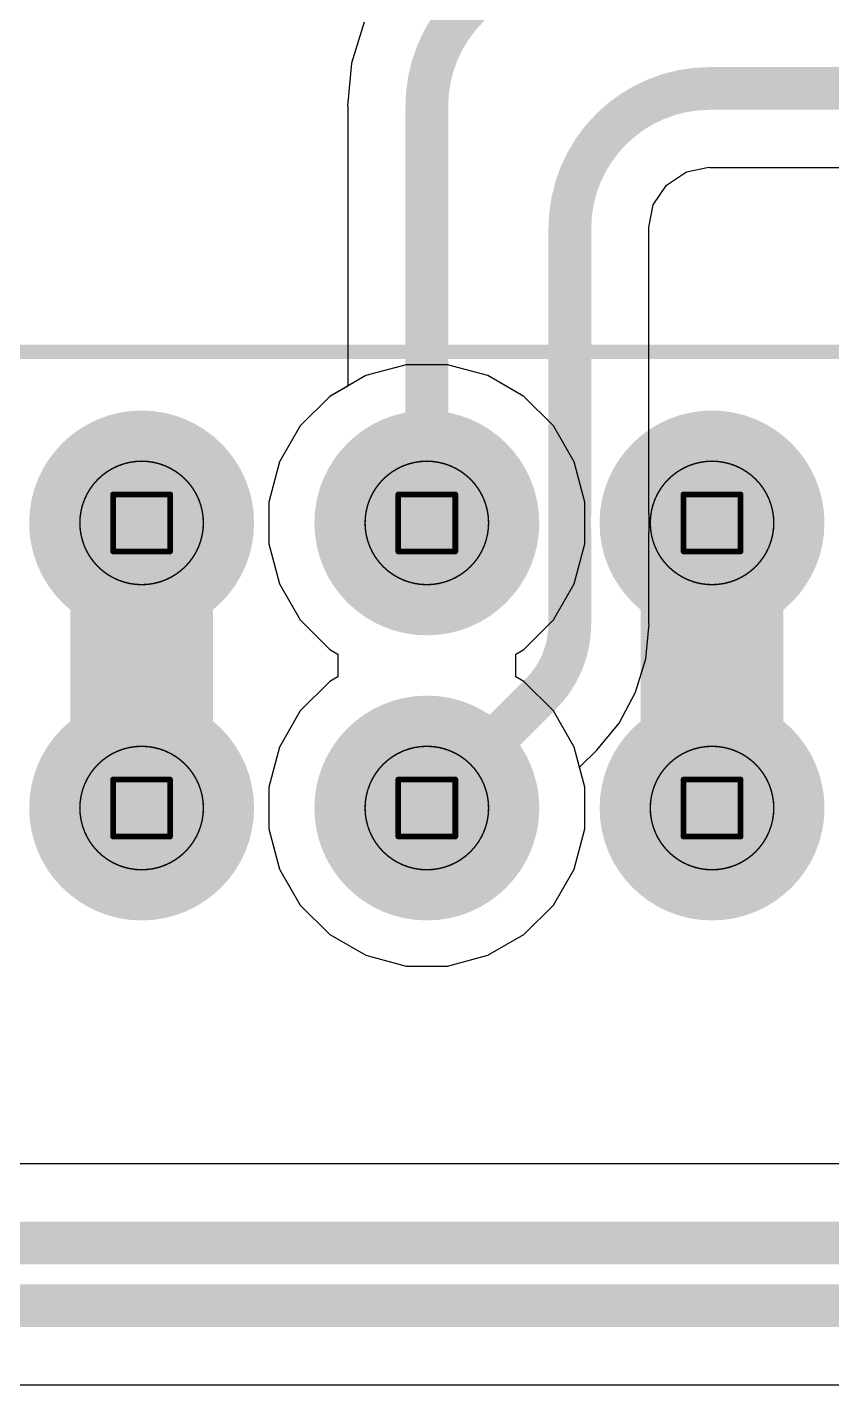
# Model space of a CAD drawing. Header units: inches. Extents: x 0 to 289, y 0 to 168.
# Drawn here: x 8.61 to 15.77, y 81.85 to 93.94 of the extents above; entities that cross this region are included whole.
import ezdxf

# ---------------------------------------------------------------- set-up
doc = ezdxf.new("R2010")
doc.units = ezdxf.units.IN
for name, color, linetype in [('Bottom Layer', 5, 'Continuous'), ('Bottom Overlay', 54, 'Continuous'), ('Bottom Solder', 6, 'Continuous'), ('Dimension', 6, 'Continuous'), ('Drill Drawing', 1, 'Continuous'), ('Multi-Layer', 9, 'Continuous'), ('Pad Holes', 156, 'Continuous'), ('Top Layer', 1, 'Continuous'), ('Top Solder', 216, 'Continuous')]:
    doc.layers.add(name, color=color, linetype=linetype)

# ---------------------------------------------------------------- blocks, each defined once
blk = doc.blocks.new('SSW_110_02_G_D_RA_N_B_38')
at = {"layer": 'Bottom Layer'}
h = blk.add_hatch(color=5, dxfattribs=at)
edge = h.paths.add_edge_path()
edge.add_arc((1.27, 1.27000254), 0.8999982, 0, 360)
h = blk.add_hatch(color=5, dxfattribs=at)
edge = h.paths.add_edge_path()
edge.add_arc((3.81, 1.27000254), 0.8999982, 0, 360)
h = blk.add_hatch(color=5, dxfattribs=at)
edge = h.paths.add_edge_path()
edge.add_arc((6.35, 1.27000254), 0.8999982, 0, 360)
h = blk.add_hatch(color=5, dxfattribs=at)
edge = h.paths.add_edge_path()
edge.add_arc((1.26999746, -1.26999492), 0.8999982, 0, 360)
h = blk.add_hatch(color=5, dxfattribs=at)
edge = h.paths.add_edge_path()
edge.add_arc((3.81, -1.26999746), 0.8999982, 0, 360)
h = blk.add_hatch(color=5, dxfattribs=at)
edge = h.paths.add_edge_path()
edge.add_arc((6.35, -1.26999746), 0.8999982, 0, 360)
at = {"layer": 'Bottom Solder'}
h = blk.add_hatch(color=6, dxfattribs=at)
edge = h.paths.add_edge_path()
edge.add_arc((1.27, 1.27000254), 1.0015982, 0, 360)
h = blk.add_hatch(color=6, dxfattribs=at)
edge = h.paths.add_edge_path()
edge.add_arc((3.81, 1.27000254), 1.0015982, 0, 360)
h = blk.add_hatch(color=6, dxfattribs=at)
edge = h.paths.add_edge_path()
edge.add_arc((6.35, 1.27000254), 1.0015982, 0, 360)
h = blk.add_hatch(color=6, dxfattribs=at)
edge = h.paths.add_edge_path()
edge.add_arc((1.26999746, -1.26999492), 1.0015982, 0, 360)
h = blk.add_hatch(color=6, dxfattribs=at)
edge = h.paths.add_edge_path()
edge.add_arc((3.81, -1.26999746), 1.0015982, 0, 360)
h = blk.add_hatch(color=6, dxfattribs=at)
edge = h.paths.add_edge_path()
edge.add_arc((6.35, -1.26999746), 1.0015982, 0, 360)
at = {"layer": 'Multi-Layer'}
h = blk.add_hatch(color=9, dxfattribs=at)
edge = h.paths.add_edge_path()
edge.add_arc((1.27, 1.27000254), 0.8999982, 0, 360)
h = blk.add_hatch(color=9, dxfattribs=at)
edge = h.paths.add_edge_path()
edge.add_arc((3.81, 1.27000254), 0.8999982, 0, 360)
h = blk.add_hatch(color=9, dxfattribs=at)
edge = h.paths.add_edge_path()
edge.add_arc((6.35, 1.27000254), 0.8999982, 0, 360)
h = blk.add_hatch(color=9, dxfattribs=at)
edge = h.paths.add_edge_path()
edge.add_arc((1.26999746, -1.26999492), 0.8999982, 0, 360)
h = blk.add_hatch(color=9, dxfattribs=at)
edge = h.paths.add_edge_path()
edge.add_arc((3.81, -1.26999746), 0.8999982, 0, 360)
h = blk.add_hatch(color=9, dxfattribs=at)
edge = h.paths.add_edge_path()
edge.add_arc((6.35, -1.26999746), 0.8999982, 0, 360)
at = {"layer": 'Pad Holes'}
h = blk.add_hatch(color=7, dxfattribs=at)
edge = h.paths.add_edge_path()
edge.add_arc((1.27, 1.27000254), 0.51999896, 0, 360)
h = blk.add_hatch(color=7, dxfattribs=at)
edge = h.paths.add_edge_path()
edge.add_arc((3.81, 1.27000254), 0.51999896, 0, 360)
h = blk.add_hatch(color=7, dxfattribs=at)
edge = h.paths.add_edge_path()
edge.add_arc((6.35, 1.27000254), 0.51999896, 0, 360)
h = blk.add_hatch(color=7, dxfattribs=at)
edge = h.paths.add_edge_path()
edge.add_arc((1.26999746, -1.26999492), 0.51999896, 0, 360)
h = blk.add_hatch(color=7, dxfattribs=at)
edge = h.paths.add_edge_path()
edge.add_arc((3.81, -1.26999746), 0.51999896, 0, 360)
h = blk.add_hatch(color=7, dxfattribs=at)
edge = h.paths.add_edge_path()
edge.add_arc((6.35, -1.26999746), 0.51999896, 0, 360)
at = {"layer": 'Top Layer'}
h = blk.add_hatch(color=1, dxfattribs=at)
edge = h.paths.add_edge_path()
edge.add_arc((1.27, 1.27000254), 0.8999982, 0, 360)
h = blk.add_hatch(color=1, dxfattribs=at)
edge = h.paths.add_edge_path()
edge.add_arc((3.81, 1.27000254), 0.8999982, 0, 360)
h = blk.add_hatch(color=1, dxfattribs=at)
edge = h.paths.add_edge_path()
edge.add_arc((6.35, 1.27000254), 0.8999982, 0, 360)
h = blk.add_hatch(color=1, dxfattribs=at)
edge = h.paths.add_edge_path()
edge.add_arc((1.26999746, -1.26999492), 0.8999982, 0, 360)
h = blk.add_hatch(color=1, dxfattribs=at)
edge = h.paths.add_edge_path()
edge.add_arc((3.81, -1.26999746), 0.8999982, 0, 360)
h = blk.add_hatch(color=1, dxfattribs=at)
edge = h.paths.add_edge_path()
edge.add_arc((6.35, -1.26999746), 0.8999982, 0, 360)
at = {"layer": 'Top Solder'}
h = blk.add_hatch(color=216, dxfattribs=at)
edge = h.paths.add_edge_path()
edge.add_arc((1.27, 1.27000254), 1.0015982, 0, 360)
h = blk.add_hatch(color=216, dxfattribs=at)
edge = h.paths.add_edge_path()
edge.add_arc((3.81, 1.27000254), 1.0015982, 0, 360)
h = blk.add_hatch(color=216, dxfattribs=at)
edge = h.paths.add_edge_path()
edge.add_arc((6.35, 1.27000254), 1.0015982, 0, 360)
h = blk.add_hatch(color=216, dxfattribs=at)
edge = h.paths.add_edge_path()
edge.add_arc((1.26999746, -1.26999492), 1.0015982, 0, 360)
h = blk.add_hatch(color=216, dxfattribs=at)
edge = h.paths.add_edge_path()
edge.add_arc((3.81, -1.26999746), 1.0015982, 0, 360)
h = blk.add_hatch(color=216, dxfattribs=at)
edge = h.paths.add_edge_path()
edge.add_arc((6.35, -1.26999746), 1.0015982, 0, 360)
at = {"layer": 'Bottom Overlay'}
blk.add_lwpolyline([(12.95500076, -2.79399746, 0.127, 0.127, 0), (-12.95500076, -2.79399746, 0.127, 0.127, 0)], format="xyseb", dxfattribs=at)

msp = doc.modelspace()

# ---------------------------------------------------------------- linework, layer by layer
at = {"layer": 'Bottom Layer'}
for p, q in [((11.60673574, 93.98699262), (11.49529324, 93.61961464)), ((11.49529324, 93.61961464), (11.45766314, 93.23755546)), ((11.45766314, 93.23755546), (11.46106674, 93.23755546)), ((11.46106674, 93.23755546), (11.46106674, 90.74355486)), ((14.47788062, 92.65343928), (14.67578218, 92.6928042)), ((14.67578218, 92.6928042), (14.687423, 92.69127257999999)), ((14.687423, 92.69127257999999), (21.32878386, 92.69127257999999)), ((14.18154136, 92.35710001999999), (14.3002381, 92.53474254)), ((14.3002381, 92.53474254), (14.47788062, 92.65343928)), ((14.14217644, 92.15919846), (14.18154136, 92.35710001999999)), ((14.14370806, 92.14755763999999), (14.14217644, 92.15919846)), ((14.14370806, 89.75325966), (14.14370806, 92.14755763999999)), ((11.46106674, 90.74355486), (11.30106452, 90.6511776)), ((11.30106452, 90.6511776), (11.0389162, 90.38902927999999)), ((11.0389162, 90.38902927999999), (10.85354954, 90.06796565999998)), ((10.85354954, 90.06796565999998), (10.75759596, 89.70986629999999)), ((14.1437106, 89.603326), (14.14370806, 89.75325966)), ((10.75759596, 89.70986629999999), (10.75759596, 89.33913297999999)), ((14.1469999, 89.603326), (14.1437106, 89.603326)), ((14.1469999, 89.44566566), (14.1469999, 89.603326)), ((14.14370806, 89.29563294), (14.1437106, 89.44566566)), ((14.1437106, 89.44566566), (14.1469999, 89.44566566)), ((10.75759596, 89.33913297999999), (10.85354954, 88.98103361999999)), ((14.14370806, 88.62449636), (14.14370806, 89.29563294)), ((10.85354954, 88.98103361999999), (11.0389162, 88.65996999999999)), ((11.0389162, 88.65996999999999), (11.30106452, 88.39782167999999)), ((14.11477492, 88.31415661999999), (14.14534128, 88.62449636)), ((14.14534128, 88.62449636), (14.14370806, 88.62449636)), ((11.30106452, 88.39782167999999), (11.37332752, 88.35609964)), ((11.37332752, 88.35609964), (11.37332752, 88.15289963999999)), ((14.02425186, 88.01574217999999), (14.11477492, 88.31415661999999)), ((11.30106452, 88.11117759999999), (11.0389162, 87.84902928)), ((11.37332752, 88.15289963999999), (11.30106452, 88.11117759999999)), ((13.8772519, 87.74072113999999), (14.02425186, 88.01574217999999)), ((11.0389162, 87.84902928), (10.85354954, 87.52796566)), ((13.67942146, 87.49966244), (13.8772519, 87.74072113999999)), ((10.85354954, 87.52796566), (10.75759596, 87.1698663)), ((13.52577432, 87.34832923999998), (13.6782556, 87.50081052)), ((13.6782556, 87.50081052), (13.67826576, 87.50081813999999)), ((13.67826576, 87.50081813999999), (13.67942146, 87.49966244)), ((13.57359236, 87.1698663), (13.52577432, 87.34832923999998)), ((10.75759596, 87.1698663), (10.75759596, 86.79913298)), ((13.57359236, 86.79913298), (13.57359236, 87.1698663)), ((10.75759596, 86.79913298), (10.85354954, 86.44103362)), ((13.47763878, 86.44103362), (13.57359236, 86.79913298)), ((10.85354954, 86.44103362), (11.0389162, 86.11997)), ((13.29227212, 86.11997), (13.47763878, 86.44103362)), ((11.0389162, 86.11997), (11.30106452, 85.85782168)), ((13.0301238, 85.85782168), (13.29227212, 86.11997)), ((11.30106452, 85.85782168), (11.62212814, 85.67245501999999)), ((12.70906018, 85.67245501999999), (13.0301238, 85.85782168)), ((11.62212814, 85.67245501999999), (11.9802275, 85.57650144)), ((12.35096082, 85.57650144), (12.70906018, 85.67245501999999)), ((11.9802275, 85.57650144), (12.35096082, 85.57650144))]:
    msp.add_line(p, q, dxfattribs=at)
for points in [[(12.16559416, 93.23755546, 0.3809999999999999, 0.3809999999999999, -0.4142135623730951), (13.4160387, 94.488, 0.3809999999999999, 0.3809999999999999, 0)], [(13.43918064, 92.14755763999999, 0.3809999999999999, 0.3809999999999999, -0.4142135623730951), (14.687423, 93.3958, 0.3809999999999999, 0.3809999999999999, 0)], [(14.687423, 93.3958, 0.3809999999999999, 0.3809999999999999, 0), (22.04978064, 93.3958, 0.3809999999999999, 0.3809999999999999, 0)], [(12.16559416, 89.52449964, 0.3809999999999999, 0.3809999999999999, 0), (12.16559416, 93.23755546, 0.3809999999999999, 0.3809999999999999, 0)], [(13.43918064, 89.60332092, 0.3809999999999999, 0.3809999999999999, 0), (13.43918064, 92.14755763999999, 0.3809999999999999, 0.3809999999999999, 0)], [(9.625594159999999, 86.98449964, 1.27, 1.27, 0), (9.625594159999999, 89.52449964, 1.27, 1.27, 0)], [(14.70559416, 86.98449964, 1.27, 1.27, 0), (14.70559416, 89.52449709999999, 1.27, 1.27, 0)], [(13.43875138, 89.46374537999999, 0.3809999999999999, 0.3809999999999999, -0.02395726186877722), (13.43875138, 89.5852158, 0.3809999999999999, 0.3809999999999999, 0)], [(13.43918064, 89.60332092, 0.3809999999999999, 0.3809999999999999, -0.01188507825499861), (13.43875138, 89.5852158, 0.3809999999999999, 0.3809999999999999, 0)], [(13.43875138, 89.46374537999999, 0.3809999999999999, 0.3809999999999999, -0.01186501880565369), (13.43918064, 89.44567074, 0.3809999999999999, 0.3809999999999999, 0)], [(13.43918064, 88.62449636, 0.3809999999999999, 0.3809999999999999, 0), (13.43918064, 89.44567074, 0.3809999999999999, 0.3809999999999999, 0)], [(14.70559416, 89.52449709999999, 0.3809999999999999, 0.3809999999999999, 0), (14.7055967, 89.52449709999999, 0.3809999999999999, 0.3809999999999999, 0)], [(13.43918064, 88.62449636, 0.3809999999999999, 0.3809999999999999, -0.198912367379658), (13.18009048, 87.99899341999999, 0.3809999999999999, 0.3809999999999999, 0)], [(12.16559416, 86.98449964, 0.3809999999999999, 0.3809999999999999, 0), (13.18009048, 87.99899596, 0.3809999999999999, 0.3809999999999999, 0)]]:
    msp.add_lwpolyline(points, format="xyseb", dxfattribs=at)
for points in [[(14.592173, 93.3958, 0.1905, 0.1905, 1), (14.782673, 93.3958, 0.1905, 0.1905, 1)], [(14.592173, 93.3958, 0.1905, 0.1905, 1), (14.782673, 93.3958, 0.1905, 0.1905, 1)], [(12.07034416, 93.23755546, 0.1905, 0.1905, 1), (12.26084416, 93.23755546, 0.1905, 0.1905, 1)], [(12.07034416, 93.23755546, 0.1905, 0.1905, 1), (12.26084416, 93.23755546, 0.1905, 0.1905, 1)], [(13.34393064, 92.14755763999999, 0.1905, 0.1905, 1), (13.53443064, 92.14755763999999, 0.1905, 0.1905, 1)], [(13.34393064, 92.14755763999999, 0.1905, 0.1905, 1), (13.53443064, 92.14755763999999, 0.1905, 0.1905, 1)], [(9.30809416, 89.52449964, 0.635, 0.635, 1), (9.94309416, 89.52449964, 0.635, 0.635, 1)], [(14.38809416, 89.52449709999999, 0.635, 0.635, 1), (15.02309416, 89.52449709999999, 0.635, 0.635, 1)], [(13.34350138, 89.5852158, 0.1905, 0.1905, 1), (13.53400138, 89.5852158, 0.1905, 0.1905, 1)], [(13.34350138, 89.5852158, 0.1905, 0.1905, 1), (13.53400138, 89.5852158, 0.1905, 0.1905, 1)], [(13.34393064, 89.60332092, 0.1905, 0.1905, 1), (13.53443064, 89.60332092, 0.1905, 0.1905, 1)], [(13.34393064, 89.60332092, 0.1905, 0.1905, 1), (13.53443064, 89.60332092, 0.1905, 0.1905, 1)], [(12.07034416, 89.52449964, 0.1905, 0.1905, 1), (12.26084416, 89.52449964, 0.1905, 0.1905, 1)], [(13.34350138, 89.46374537999999, 0.1905, 0.1905, 1), (13.53400138, 89.46374537999999, 0.1905, 0.1905, 1)], [(13.34350138, 89.46374537999999, 0.1905, 0.1905, 1), (13.53400138, 89.46374537999999, 0.1905, 0.1905, 1)], [(13.34393064, 89.44567074, 0.1905, 0.1905, 1), (13.53443064, 89.44567074, 0.1905, 0.1905, 1)], [(13.34393064, 89.44567074, 0.1905, 0.1905, 1), (13.53443064, 89.44567074, 0.1905, 0.1905, 1)], [(14.61034416, 89.52449709999999, 0.1905, 0.1905, 1), (14.80084416, 89.52449709999999, 0.1905, 0.1905, 1)], [(14.6103467, 89.52449709999999, 0.1905, 0.1905, 1), (14.8008467, 89.52449709999999, 0.1905, 0.1905, 1)], [(13.34393064, 88.62449636, 0.1905, 0.1905, 1), (13.53443064, 88.62449636, 0.1905, 0.1905, 1)], [(13.34393064, 88.62449636, 0.1905, 0.1905, 1), (13.53443064, 88.62449636, 0.1905, 0.1905, 1)], [(13.08484048, 87.99899596, 0.1905, 0.1905, 1), (13.27534048, 87.99899596, 0.1905, 0.1905, 1)], [(13.08484048, 87.99899341999999, 0.1905, 0.1905, 1), (13.27534048, 87.99899341999999, 0.1905, 0.1905, 1)], [(9.30809416, 86.98449964, 0.635, 0.635, 1), (9.94309416, 86.98449964, 0.635, 0.635, 1)], [(14.38809416, 86.98449964, 0.635, 0.635, 1), (15.02309416, 86.98449964, 0.635, 0.635, 1)], [(12.07034416, 86.98449964, 0.1905, 0.1905, 1), (12.26084416, 86.98449964, 0.1905, 0.1905, 1)]]:
    msp.add_lwpolyline(points, format="xyseb", close=True, dxfattribs=at)
at = {"layer": 'Dimension'}
for points in [[(10.1755956, 89.52449709999999, 0.0127, 0.0127, 1), (9.075597799999999, 89.52449709999999, 0.0127, 0.0127, 1)], [(12.7155956, 89.52449709999999, 0.0127, 0.0127, 1), (11.6155978, 89.52449709999999, 0.0127, 0.0127, 1)], [(15.2555956, 89.52449709999999, 0.0127, 0.0127, 1), (14.1555978, 89.52449709999999, 0.0127, 0.0127, 1)], [(9.0724228, 89.52449709999999, 0.00635, 0.00635, 1), (9.0787728, 89.52449709999999, 0.00635, 0.00635, 1)], [(10.1724206, 89.52449709999999, 0.00635, 0.00635, 1), (10.1787706, 89.52449709999999, 0.00635, 0.00635, 1)], [(11.6124228, 89.52449709999999, 0.00635, 0.00635, 1), (11.6187728, 89.52449709999999, 0.00635, 0.00635, 1)], [(12.7124206, 89.52449709999999, 0.00635, 0.00635, 1), (12.7187706, 89.52449709999999, 0.00635, 0.00635, 1)], [(14.1524228, 89.52449709999999, 0.00635, 0.00635, 1), (14.1587728, 89.52449709999999, 0.00635, 0.00635, 1)], [(15.2524206, 89.52449709999999, 0.00635, 0.00635, 1), (15.2587706, 89.52449709999999, 0.00635, 0.00635, 1)], [(10.1755956, 86.9844971, 0.0127, 0.0127, 1), (9.075597799999999, 86.9844971, 0.0127, 0.0127, 1)], [(12.7155956, 86.9844971, 0.0127, 0.0127, 1), (11.6155978, 86.9844971, 0.0127, 0.0127, 1)], [(15.2555956, 86.9844971, 0.0127, 0.0127, 1), (14.1555978, 86.9844971, 0.0127, 0.0127, 1)], [(9.0724228, 86.9844971, 0.00635, 0.00635, 1), (9.0787728, 86.9844971, 0.00635, 0.00635, 1)], [(10.1724206, 86.9844971, 0.00635, 0.00635, 1), (10.1787706, 86.9844971, 0.00635, 0.00635, 1)], [(11.6124228, 86.9844971, 0.00635, 0.00635, 1), (11.6187728, 86.9844971, 0.00635, 0.00635, 1)], [(12.7124206, 86.9844971, 0.00635, 0.00635, 1), (12.7187706, 86.9844971, 0.00635, 0.00635, 1)], [(14.1524228, 86.9844971, 0.00635, 0.00635, 1), (14.1587728, 86.9844971, 0.00635, 0.00635, 1)], [(15.2524206, 86.9844971, 0.00635, 0.00635, 1), (15.2587706, 86.9844971, 0.00635, 0.00635, 1)]]:
    msp.add_lwpolyline(points, format="xyseb", close=True, dxfattribs=at)
at = {"layer": 'Drill Drawing'}
for points in [[(9.37159416, 89.77849963999999, 0.0508, 0.0508, 0), (9.87959416, 89.77849963999999, 0.0508, 0.0508, 0)], [(9.37159416, 89.27049964, 0.0508, 0.0508, 0), (9.37159416, 89.77849963999999, 0.0508, 0.0508, 0)], [(9.87959416, 89.27049964, 0.0508, 0.0508, 0), (9.87959416, 89.77849963999999, 0.0508, 0.0508, 0)], [(11.91159416, 89.77849963999999, 0.0508, 0.0508, 0), (12.41959416, 89.77849963999999, 0.0508, 0.0508, 0)], [(11.91159416, 89.27049964, 0.0508, 0.0508, 0), (11.91159416, 89.77849963999999, 0.0508, 0.0508, 0)], [(12.41959416, 89.27049964, 0.0508, 0.0508, 0), (12.41959416, 89.77849963999999, 0.0508, 0.0508, 0)], [(14.4515967, 89.7784971, 0.0508, 0.0508, 0), (14.9595967, 89.7784971, 0.0508, 0.0508, 0)], [(14.4515967, 89.2704971, 0.0508, 0.0508, 0), (14.4515967, 89.7784971, 0.0508, 0.0508, 0)], [(14.9595967, 89.2704971, 0.0508, 0.0508, 0), (14.9595967, 89.7784971, 0.0508, 0.0508, 0)], [(9.37159416, 89.27049964, 0.0508, 0.0508, 0), (9.87959416, 89.27049964, 0.0508, 0.0508, 0)], [(11.91159416, 89.27049964, 0.0508, 0.0508, 0), (12.41959416, 89.27049964, 0.0508, 0.0508, 0)], [(14.4515967, 89.2704971, 0.0508, 0.0508, 0), (14.9595967, 89.2704971, 0.0508, 0.0508, 0)], [(9.37159416, 87.23849963999999, 0.0508, 0.0508, 0), (9.87959416, 87.23849963999999, 0.0508, 0.0508, 0)], [(9.37159416, 86.73049963999999, 0.0508, 0.0508, 0), (9.37159416, 87.23849963999999, 0.0508, 0.0508, 0)], [(9.87959416, 86.73049963999999, 0.0508, 0.0508, 0), (9.87959416, 87.23849963999999, 0.0508, 0.0508, 0)], [(11.91159416, 87.23849963999999, 0.0508, 0.0508, 0), (12.41959416, 87.23849963999999, 0.0508, 0.0508, 0)], [(11.91159416, 86.73049963999999, 0.0508, 0.0508, 0), (11.91159416, 87.23849963999999, 0.0508, 0.0508, 0)], [(12.41959416, 86.73049963999999, 0.0508, 0.0508, 0), (12.41959416, 87.23849963999999, 0.0508, 0.0508, 0)], [(14.45159416, 87.23849963999999, 0.0508, 0.0508, 0), (14.95959416, 87.23849963999999, 0.0508, 0.0508, 0)], [(14.45159416, 86.73049963999999, 0.0508, 0.0508, 0), (14.45159416, 87.23849963999999, 0.0508, 0.0508, 0)], [(14.95959416, 86.73049963999999, 0.0508, 0.0508, 0), (14.95959416, 87.23849963999999, 0.0508, 0.0508, 0)], [(9.37159416, 86.73049963999999, 0.0508, 0.0508, 0), (9.87959416, 86.73049963999999, 0.0508, 0.0508, 0)], [(11.91159416, 86.73049963999999, 0.0508, 0.0508, 0), (12.41959416, 86.73049963999999, 0.0508, 0.0508, 0)], [(14.45159416, 86.73049963999999, 0.0508, 0.0508, 0), (14.95959416, 86.73049963999999, 0.0508, 0.0508, 0)]]:
    msp.add_lwpolyline(points, format="xyseb", dxfattribs=at)
for points in [[(9.35889416, 89.77849963999999, 0.0254, 0.0254, 1), (9.38429416, 89.77849963999999, 0.0254, 0.0254, 1)], [(9.35889416, 89.77849963999999, 0.0254, 0.0254, 1), (9.38429416, 89.77849963999999, 0.0254, 0.0254, 1)], [(9.86689416, 89.77849963999999, 0.0254, 0.0254, 1), (9.892294159999999, 89.77849963999999, 0.0254, 0.0254, 1)], [(9.86689416, 89.77849963999999, 0.0254, 0.0254, 1), (9.892294159999999, 89.77849963999999, 0.0254, 0.0254, 1)], [(11.89889416, 89.77849963999999, 0.0254, 0.0254, 1), (11.92429416, 89.77849963999999, 0.0254, 0.0254, 1)], [(11.89889416, 89.77849963999999, 0.0254, 0.0254, 1), (11.92429416, 89.77849963999999, 0.0254, 0.0254, 1)], [(12.40689416, 89.77849963999999, 0.0254, 0.0254, 1), (12.43229416, 89.77849963999999, 0.0254, 0.0254, 1)], [(12.40689416, 89.77849963999999, 0.0254, 0.0254, 1), (12.43229416, 89.77849963999999, 0.0254, 0.0254, 1)], [(14.4388967, 89.7784971, 0.0254, 0.0254, 1), (14.4642967, 89.7784971, 0.0254, 0.0254, 1)], [(14.4388967, 89.7784971, 0.0254, 0.0254, 1), (14.4642967, 89.7784971, 0.0254, 0.0254, 1)], [(14.9468967, 89.7784971, 0.0254, 0.0254, 1), (14.9722967, 89.7784971, 0.0254, 0.0254, 1)], [(14.9468967, 89.7784971, 0.0254, 0.0254, 1), (14.9722967, 89.7784971, 0.0254, 0.0254, 1)], [(9.35889416, 89.27049964, 0.0254, 0.0254, 1), (9.38429416, 89.27049964, 0.0254, 0.0254, 1)], [(9.35889416, 89.27049964, 0.0254, 0.0254, 1), (9.38429416, 89.27049964, 0.0254, 0.0254, 1)], [(9.86689416, 89.27049964, 0.0254, 0.0254, 1), (9.892294159999999, 89.27049964, 0.0254, 0.0254, 1)], [(9.86689416, 89.27049964, 0.0254, 0.0254, 1), (9.892294159999999, 89.27049964, 0.0254, 0.0254, 1)], [(11.89889416, 89.27049964, 0.0254, 0.0254, 1), (11.92429416, 89.27049964, 0.0254, 0.0254, 1)], [(11.89889416, 89.27049964, 0.0254, 0.0254, 1), (11.92429416, 89.27049964, 0.0254, 0.0254, 1)], [(12.40689416, 89.27049964, 0.0254, 0.0254, 1), (12.43229416, 89.27049964, 0.0254, 0.0254, 1)], [(12.40689416, 89.27049964, 0.0254, 0.0254, 1), (12.43229416, 89.27049964, 0.0254, 0.0254, 1)], [(14.4388967, 89.2704971, 0.0254, 0.0254, 1), (14.4642967, 89.2704971, 0.0254, 0.0254, 1)], [(14.4388967, 89.2704971, 0.0254, 0.0254, 1), (14.4642967, 89.2704971, 0.0254, 0.0254, 1)], [(14.9468967, 89.2704971, 0.0254, 0.0254, 1), (14.9722967, 89.2704971, 0.0254, 0.0254, 1)], [(14.9468967, 89.2704971, 0.0254, 0.0254, 1), (14.9722967, 89.2704971, 0.0254, 0.0254, 1)], [(9.35889416, 87.23849963999999, 0.0254, 0.0254, 1), (9.38429416, 87.23849963999999, 0.0254, 0.0254, 1)], [(9.35889416, 87.23849963999999, 0.0254, 0.0254, 1), (9.38429416, 87.23849963999999, 0.0254, 0.0254, 1)], [(9.86689416, 87.23849963999999, 0.0254, 0.0254, 1), (9.892294159999999, 87.23849963999999, 0.0254, 0.0254, 1)], [(9.86689416, 87.23849963999999, 0.0254, 0.0254, 1), (9.892294159999999, 87.23849963999999, 0.0254, 0.0254, 1)], [(11.89889416, 87.23849963999999, 0.0254, 0.0254, 1), (11.92429416, 87.23849963999999, 0.0254, 0.0254, 1)], [(11.89889416, 87.23849963999999, 0.0254, 0.0254, 1), (11.92429416, 87.23849963999999, 0.0254, 0.0254, 1)], [(12.40689416, 87.23849963999999, 0.0254, 0.0254, 1), (12.43229416, 87.23849963999999, 0.0254, 0.0254, 1)], [(12.40689416, 87.23849963999999, 0.0254, 0.0254, 1), (12.43229416, 87.23849963999999, 0.0254, 0.0254, 1)], [(14.43889416, 87.23849963999999, 0.0254, 0.0254, 1), (14.46429416, 87.23849963999999, 0.0254, 0.0254, 1)], [(14.43889416, 87.23849963999999, 0.0254, 0.0254, 1), (14.46429416, 87.23849963999999, 0.0254, 0.0254, 1)], [(14.94689416, 87.23849963999999, 0.0254, 0.0254, 1), (14.97229416, 87.23849963999999, 0.0254, 0.0254, 1)], [(14.94689416, 87.23849963999999, 0.0254, 0.0254, 1), (14.97229416, 87.23849963999999, 0.0254, 0.0254, 1)], [(9.35889416, 86.73049963999999, 0.0254, 0.0254, 1), (9.38429416, 86.73049963999999, 0.0254, 0.0254, 1)], [(9.35889416, 86.73049963999999, 0.0254, 0.0254, 1), (9.38429416, 86.73049963999999, 0.0254, 0.0254, 1)], [(9.86689416, 86.73049963999999, 0.0254, 0.0254, 1), (9.892294159999999, 86.73049963999999, 0.0254, 0.0254, 1)], [(9.86689416, 86.73049963999999, 0.0254, 0.0254, 1), (9.892294159999999, 86.73049963999999, 0.0254, 0.0254, 1)], [(11.89889416, 86.73049963999999, 0.0254, 0.0254, 1), (11.92429416, 86.73049963999999, 0.0254, 0.0254, 1)], [(11.89889416, 86.73049963999999, 0.0254, 0.0254, 1), (11.92429416, 86.73049963999999, 0.0254, 0.0254, 1)], [(12.40689416, 86.73049963999999, 0.0254, 0.0254, 1), (12.43229416, 86.73049963999999, 0.0254, 0.0254, 1)], [(12.40689416, 86.73049963999999, 0.0254, 0.0254, 1), (12.43229416, 86.73049963999999, 0.0254, 0.0254, 1)], [(14.43889416, 86.73049963999999, 0.0254, 0.0254, 1), (14.46429416, 86.73049963999999, 0.0254, 0.0254, 1)], [(14.43889416, 86.73049963999999, 0.0254, 0.0254, 1), (14.46429416, 86.73049963999999, 0.0254, 0.0254, 1)], [(14.94689416, 86.73049963999999, 0.0254, 0.0254, 1), (14.97229416, 86.73049963999999, 0.0254, 0.0254, 1)], [(14.94689416, 86.73049963999999, 0.0254, 0.0254, 1), (14.97229416, 86.73049963999999, 0.0254, 0.0254, 1)]]:
    msp.add_lwpolyline(points, format="xyseb", close=True, dxfattribs=at)
at = {"layer": 'Top Layer'}
for p, q in [((11.9802275, 90.93249784), (11.62212814, 90.83654426)), ((12.35096082, 90.93249784), (11.9802275, 90.93249784)), ((12.70906018, 90.83654426), (12.35096082, 90.93249784)), ((11.62212814, 90.83654426), (11.30106452, 90.6511776)), ((13.0301238, 90.6511776), (12.70906018, 90.83654426)), ((11.30106452, 90.6511776), (11.0389162, 90.38902927999999)), ((13.29227212, 90.38902927999999), (13.0301238, 90.6511776)), ((11.0389162, 90.38902927999999), (10.85354954, 90.06796565999998)), ((13.47763878, 90.06796565999998), (13.29227212, 90.38902927999999)), ((10.85354954, 90.06796565999998), (10.75759596, 89.70986629999999)), ((13.57359236, 89.70986629999999), (13.47763878, 90.06796565999998)), ((10.75759596, 89.70986629999999), (10.75759596, 89.33913297999999)), ((13.57359236, 89.33913297999999), (13.57359236, 89.70986629999999)), ((10.75759596, 89.33913297999999), (10.85354954, 88.98103361999999)), ((13.47763878, 88.98103361999999), (13.57359236, 89.33913297999999)), ((10.85354954, 88.98103361999999), (11.0389162, 88.65996999999999)), ((13.29227212, 88.65996999999999), (13.47763878, 88.98103361999999)), ((11.0389162, 88.65996999999999), (11.30106452, 88.39782167999999)), ((13.0301238, 88.39782167999999), (13.29227212, 88.65996999999999)), ((11.30106452, 88.39782167999999), (11.37332752, 88.35609964)), ((11.37332752, 88.35609964), (11.37332752, 88.15289963999999)), ((12.9578608, 88.35609964), (13.0301238, 88.39782167999999)), ((12.9578608, 88.15289963999999), (12.9578608, 88.35609964)), ((11.30106452, 88.11117759999999), (11.0389162, 87.84902928)), ((11.37332752, 88.15289963999999), (11.30106452, 88.11117759999999)), ((13.0301238, 88.11117759999999), (12.9578608, 88.15289963999999)), ((13.29227212, 87.84902928), (13.0301238, 88.11117759999999)), ((11.0389162, 87.84902928), (10.85354954, 87.52796566)), ((13.47763878, 87.52796566), (13.29227212, 87.84902928)), ((10.85354954, 87.52796566), (10.75759596, 87.1698663)), ((13.57359236, 87.1698663), (13.47763878, 87.52796566)), ((10.75759596, 87.1698663), (10.75759596, 86.79913298)), ((13.57359236, 86.79913298), (13.57359236, 87.1698663)), ((10.75759596, 86.79913298), (10.85354954, 86.44103362)), ((13.47763878, 86.44103362), (13.57359236, 86.79913298)), ((10.85354954, 86.44103362), (11.0389162, 86.11997)), ((13.29227212, 86.11997), (13.47763878, 86.44103362)), ((11.0389162, 86.11997), (11.30106452, 85.85782168)), ((13.0301238, 85.85782168), (13.29227212, 86.11997)), ((11.30106452, 85.85782168), (11.62212814, 85.67245501999999)), ((12.70906018, 85.67245501999999), (13.0301238, 85.85782168)), ((11.62212814, 85.67245501999999), (11.9802275, 85.57650144)), ((12.35096082, 85.57650144), (12.70906018, 85.67245501999999)), ((11.9802275, 85.57650144), (12.35096082, 85.57650144)), ((17.12218064, 83.81332742), (2.7224736, 83.81332742)), ((2.7224736, 81.84547257999999), (17.12218064, 81.84547257999999))]:
    msp.add_line(p, q, dxfattribs=at)
for points in [[(2.7224736, 83.10879999999999, 0.3809999999999999, 0.3809999999999999, 0), (17.12218064, 83.10879999999999, 0.3809999999999999, 0.3809999999999999, 0)], [(2.7224736, 82.55, 0.3809999999999999, 0.3809999999999999, 0), (17.12218064, 82.55, 0.3809999999999999, 0.3809999999999999, 0)]]:
    msp.add_lwpolyline(points, format="xyseb", dxfattribs=at)

# ---------------------------------------------------------------- block references
at = {"rotation": 180}
msp.add_blockref('SSW_110_02_G_D_RA_N_B_38', (15.97559416, 88.25450218), dxfattribs=at)

doc.saveas('drawing.dxf')
